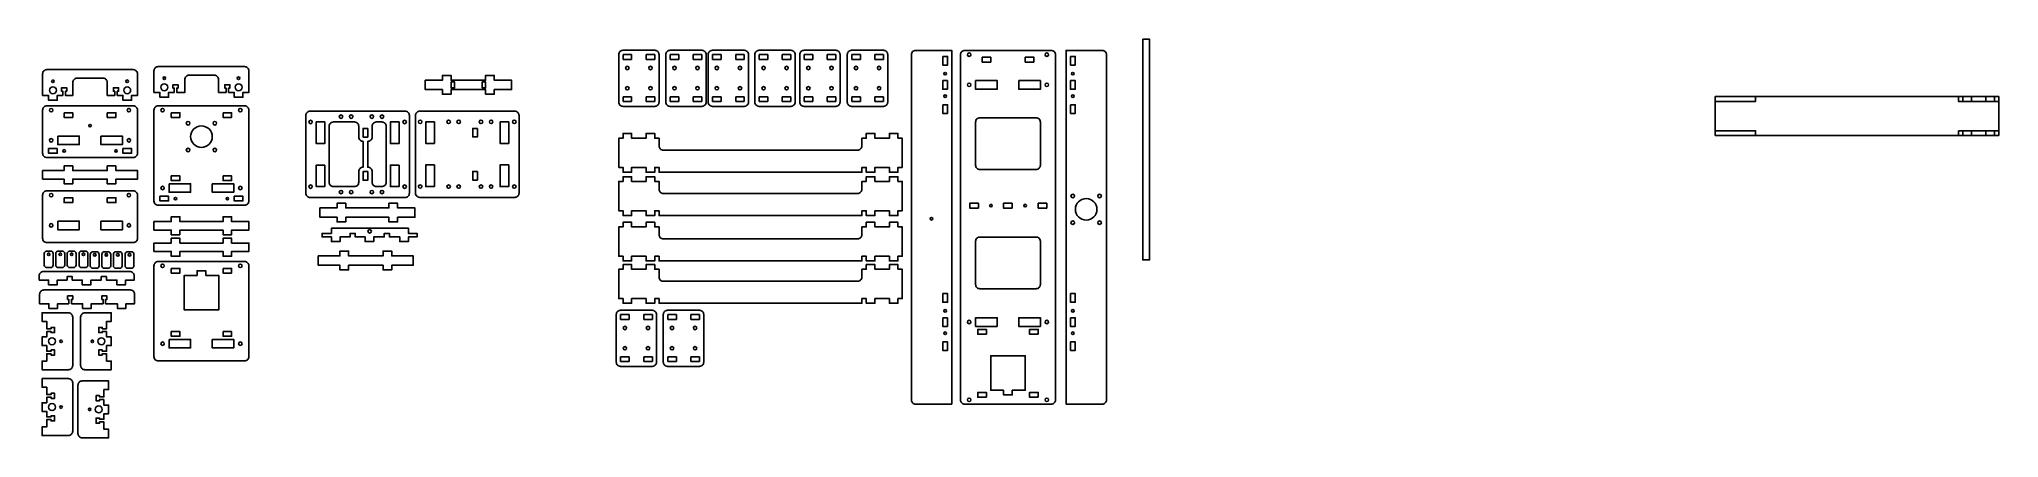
# Model space of a CAD drawing. Header units: millimetres. Extents: x 2956 to 5226, y 1909 to 2372.
import ezdxf

# ---------------------------------------------------------------- set-up
doc = ezdxf.new("R2010")
doc.units = ezdxf.units.MM

msp = doc.modelspace()

# ---------------------------------------------------------------- linework, layer by layer
at = {"color": 1}
for p, q in [((3632.3, 2353.8), (3632.3, 2348.3)), ((3642.3, 2353.8), (3632.3, 2353.8)), ((3632.3, 2348.3), (3642.3, 2348.3)), ((3642.3, 2348.3), (3642.3, 2353.8)), ((3659.1, 2353.8), (3659.1, 2348.3)), ((3669.1, 2353.8), (3659.1, 2353.8)), ((3659.1, 2348.3), (3669.1, 2348.3)), ((3669.1, 2348.3), (3669.1, 2353.8)), ((3686.9, 2353.8), (3686.9, 2348.3)), ((3696.9, 2353.8), (3686.9, 2353.8)), ((3686.9, 2348.3), (3696.9, 2348.3)), ((3696.9, 2348.3), (3696.9, 2353.8)), ((3713.6, 2353.8), (3713.6, 2348.3)), ((3723.6, 2353.8), (3713.6, 2353.8)), ((3713.6, 2348.3), (3723.6, 2348.3)), ((3723.6, 2348.3), (3723.6, 2353.8)), ((3736, 2353.8), (3736, 2348.3)), ((3746, 2353.8), (3736, 2353.8)), ((3736, 2348.3), (3746, 2348.3)), ((3746, 2348.3), (3746, 2353.8)), ((3762.8, 2353.8), (3762.8, 2348.3)), ((3772.8, 2353.8), (3762.8, 2353.8)), ((3762.8, 2348.3), (3772.8, 2348.3)), ((3772.8, 2348.3), (3772.8, 2353.8)), ((3790.1, 2353.8), (3790.1, 2348.3)), ((3800.1, 2353.8), (3790.1, 2353.8)), ((3790.1, 2348.3), (3800.1, 2348.3)), ((3800.1, 2348.3), (3800.1, 2353.8)), ((3816.8, 2353.8), (3816.8, 2348.3)), ((3826.8, 2353.8), (3816.8, 2353.8)), ((3816.8, 2348.3), (3826.8, 2348.3)), ((3826.8, 2348.3), (3826.8, 2353.8)), ((3842, 2353.8), (3842, 2348.3)), ((3852, 2353.8), (3842, 2353.8)), ((3842, 2348.3), (3852, 2348.3)), ((3852, 2348.3), (3852, 2353.8)), ((3868.8, 2353.8), (3868.8, 2348.3)), ((3878.8, 2353.8), (3868.8, 2353.8)), ((3868.8, 2348.3), (3878.8, 2348.3)), ((3878.8, 2348.3), (3878.8, 2353.8)), ((3897.2, 2353.8), (3897.2, 2348.3)), ((3907.2, 2353.8), (3897.2, 2353.8)), ((3897.2, 2348.3), (3907.2, 2348.3)), ((3907.2, 2348.3), (3907.2, 2353.8)), ((3923.9, 2353.8), (3923.9, 2348.3)), ((3933.9, 2353.8), (3923.9, 2353.8)), ((3923.9, 2348.3), (3933.9, 2348.3)), ((3933.9, 2348.3), (3933.9, 2353.8)), ((3632.3, 2304.8), (3632.3, 2299.3)), ((3642.3, 2304.8), (3632.3, 2304.8)), ((3632.3, 2299.3), (3642.3, 2299.3)), ((3642.3, 2299.3), (3642.3, 2304.8)), ((3659.1, 2304.8), (3659.1, 2299.3)), ((3669.1, 2304.8), (3659.1, 2304.8)), ((3659.1, 2299.3), (3669.1, 2299.3)), ((3669.1, 2299.3), (3669.1, 2304.8)), ((3686.9, 2304.8), (3686.9, 2299.3)), ((3696.9, 2304.8), (3686.9, 2304.8)), ((3686.9, 2299.3), (3696.9, 2299.3)), ((3696.9, 2299.3), (3696.9, 2304.8)), ((3713.6, 2304.8), (3713.6, 2299.3)), ((3723.6, 2304.8), (3713.6, 2304.8)), ((3713.6, 2299.3), (3723.6, 2299.3)), ((3723.6, 2299.3), (3723.6, 2304.8)), ((3736, 2304.8), (3736, 2299.3)), ((3746, 2304.8), (3736, 2304.8)), ((3736, 2299.3), (3746, 2299.3)), ((3746, 2299.3), (3746, 2304.8)), ((3762.8, 2304.8), (3762.8, 2299.3)), ((3772.8, 2304.8), (3762.8, 2304.8)), ((3762.8, 2299.3), (3772.8, 2299.3)), ((3772.8, 2299.3), (3772.8, 2304.8)), ((3790.1, 2304.8), (3790.1, 2299.3)), ((3800.1, 2304.8), (3790.1, 2304.8)), ((3790.1, 2299.3), (3800.1, 2299.3)), ((3800.1, 2299.3), (3800.1, 2304.8)), ((3816.8, 2304.8), (3816.8, 2299.3)), ((3826.8, 2304.8), (3816.8, 2304.8)), ((3816.8, 2299.3), (3826.8, 2299.3)), ((3826.8, 2299.3), (3826.8, 2304.8)), ((3842, 2304.8), (3842, 2299.3)), ((3852, 2304.8), (3842, 2304.8)), ((3842, 2299.3), (3852, 2299.3)), ((3852, 2299.3), (3852, 2304.8)), ((3868.8, 2304.8), (3868.8, 2299.3)), ((3878.8, 2304.8), (3868.8, 2304.8)), ((3868.8, 2299.3), (3878.8, 2299.3)), ((3878.8, 2299.3), (3878.8, 2304.8)), ((3897.2, 2304.8), (3897.2, 2299.3)), ((3907.2, 2304.8), (3897.2, 2304.8)), ((3897.2, 2299.3), (3907.2, 2299.3)), ((3907.2, 2299.3), (3907.2, 2304.8)), ((3923.9, 2304.8), (3923.9, 2299.3)), ((3933.9, 2304.8), (3923.9, 2304.8)), ((3923.9, 2299.3), (3933.9, 2299.3)), ((3933.9, 2299.3), (3933.9, 2304.8)), ((3629.5, 2052.3), (3629.5, 2046.8)), ((3639.5, 2052.3), (3629.5, 2052.3)), ((3629.5, 2046.8), (3639.5, 2046.8)), ((3639.5, 2046.8), (3639.5, 2052.3)), ((3656.3, 2052.3), (3656.3, 2046.8)), ((3666.3, 2052.3), (3656.3, 2052.3)), ((3656.3, 2046.8), (3666.3, 2046.8)), ((3666.3, 2046.8), (3666.3, 2052.3)), ((3684.1, 2052.3), (3684.1, 2046.8)), ((3694.1, 2052.3), (3684.1, 2052.3)), ((3684.1, 2046.8), (3694.1, 2046.8)), ((3694.1, 2046.8), (3694.1, 2052.3)), ((3710.8, 2052.3), (3710.8, 2046.8)), ((3720.8, 2052.3), (3710.8, 2052.3)), ((3710.8, 2046.8), (3720.8, 2046.8)), ((3720.8, 2046.8), (3720.8, 2052.3)), ((3629.5, 2003.3), (3629.5, 1997.8)), ((3639.5, 2003.3), (3629.5, 2003.3)), ((3629.5, 1997.8), (3639.5, 1997.8)), ((3639.5, 1997.8), (3639.5, 2003.3)), ((3656.3, 2003.3), (3656.3, 1997.8)), ((3666.3, 2003.3), (3656.3, 2003.3)), ((3656.3, 1997.8), (3666.3, 1997.8)), ((3666.3, 1997.8), (3666.3, 2003.3)), ((3684.1, 2003.3), (3684.1, 1997.8)), ((3694.1, 2003.3), (3684.1, 2003.3)), ((3684.1, 1997.8), (3694.1, 1997.8)), ((3694.1, 1997.8), (3694.1, 2003.3)), ((3710.8, 2003.3), (3710.8, 1997.8)), ((3720.8, 2003.3), (3710.8, 2003.3)), ((3710.8, 1997.8), (3720.8, 1997.8)), ((3720.8, 1997.8), (3720.8, 2003.3))]:
    msp.add_line(p, q, dxfattribs=at)
at = {"color": 2}
msp.add_lwpolyline([(4234.3, 2371.7), (4242.3, 2371.7), (4242.3, 2115.7), (4234.3, 2115.7)], close=True, dxfattribs=at)
msp.add_lwpolyline([(3163.8, 2319.3), (3163.8, 2309.9), (3172.5, 2309.9), (3172.5, 2314.9), (3171, 2314.9), (3171, 2318.9), (3177, 2318.9), (3177, 2314.9), (3175.5, 2314.9), (3175.5, 2309.9), (3182, 2309.9), (3182, 2304.4), (3192, 2304.4), (3192, 2309.9), (3199, 2309.9), (3199, 2334.9, 0.414214), (3194, 2339.9), (3094, 2339.9, 0.414214), (3089, 2334.9), (3089, 2309.9), (3096, 2309.9), (3096, 2304.4), (3106, 2304.4), (3106, 2309.9), (3112.5, 2309.9), (3112.5, 2314.9), (3111, 2314.9), (3111, 2318.9), (3117, 2318.9), (3117, 2314.9), (3115.5, 2314.9), (3115.5, 2309.9), (3124.8, 2309.9), (3124.8, 2309.9), (3124.8, 2324.9, -0.414214), (3129.8, 2329.9), (3158.8, 2329.9, -0.414214), (3163.8, 2324.9), (3163.8, 2309.9)], format="xyb")
at = {"color": 1}
for points in [[(3632.3, 2293.8, -0.414214), (3627.3, 2298.8), (3627.3, 2353.8, -0.414214), (3632.3, 2358.8), (3669, 2358.8, -0.414214), (3674, 2353.8), (3674, 2298.8, -0.414214), (3669, 2293.8)], [(3686.8, 2293.8, -0.414214), (3681.8, 2298.8), (3681.8, 2353.8, -0.414214), (3686.8, 2358.8), (3723.6, 2358.8, -0.414214), (3728.6, 2353.8), (3728.6, 2298.8, -0.414214), (3723.6, 2293.8)], [(3736, 2293.8, -0.414214), (3731, 2298.8), (3731, 2353.8, -0.414214), (3736, 2358.8), (3772.7, 2358.8, -0.414214), (3777.7, 2353.8), (3777.7, 2298.8, -0.414214), (3772.7, 2293.8)], [(3790, 2293.8, -0.414214), (3785, 2298.8), (3785, 2353.8, -0.414214), (3790, 2358.8), (3826.8, 2358.8, -0.414214), (3831.8, 2353.8), (3831.8, 2298.8, -0.414214), (3826.8, 2293.8)], [(3842, 2293.8, -0.414214), (3837, 2298.8), (3837, 2353.8, -0.414214), (3842, 2358.8), (3878.7, 2358.8, -0.414214), (3883.7, 2353.8), (3883.7, 2298.8, -0.414214), (3878.7, 2293.8)], [(3897.1, 2293.8, -0.414214), (3892.1, 2298.8), (3892.1, 2353.8, -0.414214), (3897.1, 2358.8), (3933.9, 2358.8, -0.414214), (3938.9, 2353.8), (3938.9, 2298.8, -0.414214), (3933.9, 2293.8)], [(3966.3, 2186), (3966.3, 2353.7, -0.414214), (3971.3, 2358.7), (4013.1, 2358.7), (4013.1, 2186), (4013.1, 1948.5), (3971.3, 1948.5, -0.414214), (3966.3, 1953.5)], [(4023.2, 2186), (4023.2, 2298.7), (4023.2, 2353.7, -0.414214), (4028.2, 2358.7), (4128.2, 2358.7, -0.414214), (4133.2, 2353.7), (4133.2, 2298.7), (4133.2, 2186), (4133.2, 2063.7), (4133.2, 1953.5, -0.414214), (4128.2, 1948.5), (4028.2, 1948.5, -0.414214), (4023.2, 1953.5), (4023.2, 2063.7)], [(4145.6, 2186), (4145.6, 2358.7), (4187.3, 2358.7, -0.414214), (4192.3, 2353.7), (4192.3, 2186), (4192.3, 1953.5, -0.414214), (4187.3, 1948.5), (4145.6, 1948.5)], [(4045.7, 2280.6), (4110.7, 2280.6, -0.414214), (4115.7, 2275.6), (4115.7, 2225.6, -0.414214), (4110.7, 2220.6), (4045.7, 2220.6, -0.414214), (4040.7, 2225.6), (4040.7, 2275.6, -0.414214)], [(3950.8, 2256.9), (3955.8, 2256.9), (3955.8, 2222.9), (3950.8, 2222.9), (3950.8, 2217.4), (3940.8, 2217.4), (3940.8, 2222.9), (3924.1, 2222.9), (3924.1, 2217.4), (3914.1, 2217.4), (3914.1, 2222.9), (3909, 2222.9), (3909, 2217.4), (3674, 2217.4), (3674, 2222.9), (3669.1, 2222.9), (3669.1, 2217.4), (3659.1, 2217.4), (3659.1, 2222.9), (3642.3, 2222.9), (3642.3, 2217.4), (3632.3, 2217.4), (3632.3, 2222.9), (3627.3, 2222.9), (3627.3, 2256.9), (3632.3, 2256.9), (3632.3, 2262.4), (3642.3, 2262.4), (3642.3, 2256.9), (3659.1, 2256.9), (3659.1, 2262.4), (3669.1, 2262.4), (3669.1, 2256.9), (3674, 2256.9), (3674, 2247.9, 0.414214), (3679, 2242.9), (3904, 2242.9, 0.414214), (3909, 2247.9), (3909, 2256.9), (3914.1, 2256.9), (3914.1, 2262.4), (3924.1, 2262.4), (3924.1, 2256.9), (3940.8, 2256.9), (3940.8, 2262.4), (3950.8, 2262.4)], [(3950.8, 2206.7), (3955.8, 2206.7), (3955.8, 2172.7), (3950.8, 2172.7), (3950.8, 2167.2), (3940.8, 2167.2), (3940.8, 2172.7), (3924.1, 2172.7), (3924.1, 2167.2), (3914.1, 2167.2), (3914.1, 2172.7), (3909, 2172.7), (3909, 2167.2), (3674, 2167.2), (3674, 2172.7), (3669.1, 2172.7), (3669.1, 2167.2), (3659.1, 2167.2), (3659.1, 2172.7), (3642.3, 2172.7), (3642.3, 2167.2), (3632.3, 2167.2), (3632.3, 2172.7), (3627.3, 2172.7), (3627.3, 2206.7), (3632.3, 2206.7), (3632.3, 2212.2), (3642.3, 2212.2), (3642.3, 2206.7), (3659.1, 2206.7), (3659.1, 2212.2), (3669.1, 2212.2), (3669.1, 2206.7), (3674, 2206.7), (3674, 2197.7, 0.414214), (3679, 2192.7), (3904, 2192.7, 0.414214), (3909, 2197.7), (3909, 2206.7), (3914.1, 2206.7), (3914.1, 2212.2), (3924.1, 2212.2), (3924.1, 2206.7), (3940.8, 2206.7), (3940.8, 2212.2), (3950.8, 2212.2)], [(3950.8, 2154), (3955.8, 2154), (3955.8, 2120), (3950.8, 2120), (3950.8, 2114.5), (3940.8, 2114.5), (3940.8, 2120), (3924.1, 2120), (3924.1, 2114.5), (3914.1, 2114.5), (3914.1, 2120), (3909, 2120), (3909, 2114.5), (3674, 2114.5), (3674, 2120), (3669.1, 2120), (3669.1, 2114.5), (3659.1, 2114.5), (3659.1, 2120), (3642.3, 2120), (3642.3, 2114.5), (3632.3, 2114.5), (3632.3, 2120), (3627.3, 2120), (3627.3, 2154), (3632.3, 2154), (3632.3, 2159.5), (3642.3, 2159.5), (3642.3, 2154), (3659.1, 2154), (3659.1, 2159.5), (3669.1, 2159.5), (3669.1, 2154), (3674, 2154), (3674, 2145, 0.414214), (3679, 2140), (3904, 2140, 0.414214), (3909, 2145), (3909, 2154), (3914.1, 2154), (3914.1, 2159.5), (3924.1, 2159.5), (3924.1, 2154), (3940.8, 2154), (3940.8, 2159.5), (3950.8, 2159.5)], [(4045.7, 2142.3), (4110.7, 2142.3, -0.414214), (4115.7, 2137.3), (4115.7, 2087.3, -0.414214), (4110.7, 2082.3), (4045.7, 2082.3, -0.414214), (4040.7, 2087.3), (4040.7, 2137.3, -0.414214)], [(3950.8, 2104.9), (3955.8, 2104.9), (3955.8, 2070.9), (3950.8, 2070.9), (3950.8, 2065.4), (3940.8, 2065.4), (3940.8, 2070.9), (3924.1, 2070.9), (3924.1, 2065.4), (3914.1, 2065.4), (3914.1, 2070.9), (3909, 2070.9), (3909, 2065.4), (3674, 2065.4), (3674, 2070.9), (3669.1, 2070.9), (3669.1, 2065.4), (3659.1, 2065.4), (3659.1, 2070.9), (3642.3, 2070.9), (3642.3, 2065.4), (3632.3, 2065.4), (3632.3, 2070.9), (3627.3, 2070.9), (3627.3, 2104.9), (3632.3, 2104.9), (3632.3, 2110.4), (3642.3, 2110.4), (3642.3, 2104.9), (3659.1, 2104.9), (3659.1, 2110.4), (3669.1, 2110.4), (3669.1, 2104.9), (3674, 2104.9), (3674, 2095.9, 0.414214), (3679, 2090.9), (3904, 2090.9, 0.414214), (3909, 2095.9), (3909, 2104.9), (3914.1, 2104.9), (3914.1, 2110.4), (3924.1, 2110.4), (3924.1, 2104.9), (3940.8, 2104.9), (3940.8, 2110.4), (3950.8, 2110.4)], [(3629.5, 1992.3, -0.414214), (3624.5, 1997.3), (3624.5, 2052.3, -0.414214), (3629.5, 2057.3), (3666.2, 2057.3, -0.414214), (3671.2, 2052.3), (3671.2, 1997.3, -0.414214), (3666.2, 1992.3)], [(3684, 1992.3, -0.414214), (3679, 1997.3), (3679, 2052.3, -0.414214), (3684, 2057.3), (3720.8, 2057.3, -0.414214), (3725.8, 2052.3), (3725.8, 1997.3, -0.414214), (3720.8, 1992.3)]]:
    msp.add_lwpolyline(points, format="xyb", close=True, dxfattribs=at)
for points in [[(4002.7, 2351.7), (4008.2, 2351.7), (4008.2, 2341.7), (4002.7, 2341.7), (4002.7, 2351.7)], [(4150.7, 2351.7), (4156.2, 2351.7), (4156.2, 2341.7), (4150.7, 2341.7), (4150.7, 2351.7)], [(3423.2, 2329.6), (3429.7, 2329.6), (3433.2, 2329.6), (3433.2, 2324.1), (3473.2, 2324.1), (3473.2, 2329.6), (3476.7, 2329.6), (3479.7, 2329.6), (3483.2, 2329.6), (3483.2, 2324.1), (3503.2, 2324.1), (3503.2, 2313.3), (3483.2, 2313.3), (3483.2, 2307.8), (3473.2, 2307.8), (3473.2, 2313.3), (3433.2, 2313.3), (3433.2, 2307.8), (3423.2, 2307.8), (3423.2, 2313.3), (3403.2, 2313.3), (3403.2, 2324.1), (3423.2, 2324.1), (3423.2, 2329.6), (3426.7, 2329.6)], [(4002.6, 2323.7), (4008.1, 2323.7), (4008.1, 2313.7), (4002.6, 2313.7), (4002.6, 2323.7)], [(4008.1, 2322.7), (4008.1, 2314.7)], [(4150.6, 2323.7), (4156.1, 2323.7), (4156.1, 2313.7), (4150.6, 2313.7), (4150.6, 2323.7)], [(4002.7, 2295.7), (4008.2, 2295.7), (4008.2, 2285.7), (4002.7, 2285.7), (4002.7, 2295.7)], [(4150.7, 2295.7), (4156.2, 2295.7), (4156.2, 2285.7), (4150.7, 2285.7), (4150.7, 2295.7)], [(5179.1, 2305.1), (5225.9, 2305.1)], [(4002.7, 2076.7), (4008.2, 2076.7), (4008.2, 2066.7), (4002.7, 2066.7), (4002.7, 2076.7)], [(4150.7, 2076.7), (4156.2, 2076.7), (4156.2, 2066.7), (4150.7, 2066.7), (4150.7, 2076.7)], [(4002.6, 2048.7), (4008.1, 2048.7), (4008.1, 2038.7), (4002.6, 2038.7), (4002.6, 2048.7)], [(4150.6, 2048.7), (4156.1, 2048.7), (4156.1, 2038.7), (4150.6, 2038.7), (4150.6, 2048.7)], [(4002.7, 2020.7), (4008.2, 2020.7), (4008.2, 2010.7), (4002.7, 2010.7), (4002.7, 2020.7)], [(4150.7, 2020.7), (4156.2, 2020.7), (4156.2, 2010.7), (4150.7, 2010.7), (4150.7, 2020.7)]]:
    msp.add_lwpolyline(points, dxfattribs=at)
for points in [[(4048.2, 2350.7), (4058.2, 2350.7), (4058.2, 2345.2), (4048.2, 2345.2)], [(4098.2, 2350.7), (4108.2, 2350.7), (4108.2, 2345.2), (4098.2, 2345.2)], [(3433.2, 2322.2), (3433.2, 2316.2), (3433.2, 2315.2), (3437.2, 2315.2), (3437.2, 2322.2)], [(3469.2, 2322.2), (3469.2, 2316.2), (3469.2, 2315.2), (3473.2, 2315.2), (3473.2, 2322.2)], [(4040.7, 2323.7), (4065.7, 2323.7), (4065.7, 2313.7), (4040.7, 2313.7)], [(4090.7, 2323.7), (4115.7, 2323.7), (4115.7, 2313.7), (4090.7, 2313.7)], [(4897.4, 2305.1), (4897.4, 2299.6), (4944.1, 2299.6), (4944.1, 2305.1)], [(5179.1, 2305.1), (5179.1, 2299.6), (5225.9, 2299.6), (5225.9, 2305.1)], [(4897.4, 2265.6), (4897.4, 2260.1), (4944.1, 2260.1), (4944.1, 2265.6)], [(5179.1, 2265.6), (5179.1, 2260.1), (5225.9, 2260.1), (5225.9, 2265.6)], [(4044, 2175.9), (4034, 2175.9), (4034, 2181.4), (4044, 2181.4)], [(4083, 2175.9), (4073, 2175.9), (4073, 2181.4), (4083, 2181.4)], [(4123.2, 2175.9), (4113.2, 2175.9), (4113.2, 2181.4), (4123.2, 2181.4)], [(4065.7, 2038.7), (4040.7, 2038.7), (4040.7, 2048.7), (4065.7, 2048.7)], [(4115.7, 2038.7), (4090.7, 2038.7), (4090.7, 2048.7), (4115.7, 2048.7)], [(4053.2, 2029.6), (4043.2, 2029.6), (4043.2, 2035.1), (4053.2, 2035.1)], [(4113.2, 2029.6), (4103.2, 2029.6), (4103.2, 2035.1), (4113.2, 2035.1)], [(4073.2, 1964.6), (4058.2, 1964.6), (4058.2, 2004.6), (4098.2, 2004.6), (4098.2, 1964.6), (4083.2, 1964.6), (4083.2, 1959.1), (4073.2, 1959.1)], [(4053.2, 1956.5), (4043.2, 1956.5), (4043.2, 1962), (4053.2, 1962)], [(4113.2, 1956.5), (4103.2, 1956.5), (4103.2, 1962), (4113.2, 1962)]]:
    msp.add_lwpolyline(points, close=True, dxfattribs=at)
for points in [[(2983.5, 2306.4), (2983.5, 2311.4), (2982, 2311.4), (2982, 2315.4), (2988, 2315.4), (2988, 2311.4), (2986.5, 2311.4), (2986.5, 2306.4), (2995, 2306.4), (2995, 2321.4, -0.414214), (3000, 2326.4), (3030, 2326.4, -0.414214), (3035, 2321.4), (3035, 2306.4), (3043.5, 2306.4), (3043.5, 2311.4), (3042, 2311.4), (3042, 2315.4), (3048, 2315.4), (3048, 2311.4), (3046.5, 2311.4), (3046.5, 2306.4), (3053, 2306.4), (3053, 2300.9), (3063, 2300.9), (3063, 2306.4), (3070, 2306.4), (3070, 2331.4, 0.414214), (3065, 2336.4), (2965, 2336.4, 0.414214), (2960, 2331.4), (2960, 2306.4), (2967, 2306.4), (2967, 2300.9), (2977, 2300.9), (2977, 2306.4)], [(2960, 2289.4), (2960, 2239.4, 0.414214), (2965, 2234.4), (3065, 2234.4, 0.414214), (3070, 2239.4), (3070, 2289.4, 0.414214), (3065, 2294.4), (2965, 2294.4, 0.414214)], [(3094, 2294.4), (3194, 2294.4, -0.414214), (3199, 2289.4), (3199, 2184.1, -0.414214), (3194, 2179.1), (3094, 2179.1, -0.414214), (3089, 2184.1), (3089, 2289.4, -0.414214)], [(2960, 2190.8), (2960, 2140.8, 0.414214), (2965, 2135.8), (3065, 2135.8, 0.414214), (3070, 2140.8), (3070, 2190.8, 0.414214), (3065, 2195.8), (2965, 2195.8, 0.414214)], [(2962, 2109.8), (2962, 2123, -0.414214), (2965, 2126), (2969.2, 2126, -0.414214), (2972.2, 2123), (2972.2, 2109.8, -0.414214), (2969.2, 2106.8), (2965, 2106.8, -0.414214)], [(2975.3, 2109.8), (2975.3, 2123, -0.414214), (2978.3, 2126), (2982.6, 2126, -0.414214), (2985.6, 2123), (2985.6, 2109.8, -0.414214), (2982.6, 2106.8), (2978.3, 2106.8, -0.414214)], [(2988.6, 2109.8), (2988.6, 2123, -0.414214), (2991.6, 2126), (2995.8, 2126, -0.414214), (2998.8, 2123), (2998.8, 2109.8, -0.414214), (2995.8, 2106.8), (2991.6, 2106.8, -0.414214)], [(3002.3, 2109.8), (3002.3, 2123, -0.414214), (3005.3, 2126), (3009.5, 2126, -0.414214), (3012.5, 2123), (3012.5, 2109.8, -0.414214), (3009.5, 2106.8), (3005.3, 2106.8, -0.414214)], [(3015.3, 2109), (3015.3, 2122.2, -0.414214), (3018.3, 2125.2), (3022.5, 2125.2, -0.414214), (3025.5, 2122.2), (3025.5, 2109, -0.414214), (3022.5, 2106), (3018.3, 2106, -0.414214)], [(3028.7, 2109), (3028.7, 2122.2, -0.414214), (3031.7, 2125.2), (3035.9, 2125.2, -0.414214), (3038.9, 2122.2), (3038.9, 2109, -0.414214), (3035.9, 2106), (3031.7, 2106, -0.414214)], [(3042, 2109), (3042, 2122.2, -0.414214), (3045, 2125.2), (3049.2, 2125.2, -0.414214), (3052.2, 2122.2), (3052.2, 2109, -0.414214), (3049.2, 2106), (3045, 2106, -0.414214)], [(3055.6, 2109), (3055.6, 2122.2, -0.414214), (3058.6, 2125.2), (3062.8, 2125.2, -0.414214), (3065.8, 2122.2), (3065.8, 2109, -0.414214), (3062.8, 2106), (3058.6, 2106, -0.414214)], [(3094, 2113.9), (3194, 2113.9, -0.414214), (3199, 2108.9), (3199, 2003.6, -0.414214), (3194, 1998.6), (3094, 1998.6, -0.414214), (3089, 2003.6), (3089, 2108.9, -0.414214)], [(2994.4, 2092.4), (3005.9, 2092.4), (3005.9, 2086.9), (3015.9, 2086.9), (3015.9, 2092.4), (3028, 2092.4), (3028, 2096.4), (3034, 2096.4), (3034, 2092.4), (3046.1, 2092.4), (3046.1, 2086.9), (3056.1, 2086.9), (3056.1, 2092.4), (3066.1, 2092.4), (3066.1, 2097.4, 0.414964), (3061.1, 2102.4), (2961.1, 2102.4, 0.414387), (2956.1, 2097.4), (2956.1, 2092.4), (2966.9, 2092.4), (2966.9, 2086.9), (2976.9, 2086.9), (2976.9, 2092.4), (2988.4, 2092.4), (2988.4, 2096.4), (2994.4, 2096.4)], [(2993.4, 2064.9), (2993.4, 2069.9), (2994.9, 2069.9), (2994.9, 2073.9), (2988.9, 2073.9), (2988.9, 2069.9), (2990.4, 2069.9), (2990.4, 2064.9), (2977.4, 2064.9), (2977.4, 2059.4), (2967.4, 2059.4), (2967.4, 2064.9), (2956.6, 2064.9), (2956.6, 2075.9, -0.414791), (2961.6, 2080.9), (3061.6, 2080.9, -0.414214), (3066.6, 2075.9), (3066.6, 2064.9), (3056.6, 2064.9), (3056.6, 2059.4), (3046.6, 2059.4), (3046.6, 2064.9), (3033, 2064.9), (3033, 2069.9), (3034.5, 2069.9), (3034.5, 2073.9), (3028.5, 2073.9), (3028.5, 2069.9), (3030, 2069.9), (3030, 2064.9), (3016.4, 2064.9), (3016.4, 2059.4), (3006.4, 2059.4), (3006.4, 2064.9)], [(2964.9, 2032.9), (2964.9, 2026.4), (2959.4, 2026.4), (2959.4, 2016.4), (2964.9, 2016.4), (2964.9, 2009.9), (2969.9, 2009.9), (2969.9, 2011.4), (2973.9, 2011.4), (2973.9, 2005.4), (2969.9, 2005.4), (2969.9, 2006.9), (2964.9, 2006.9), (2964.9, 1998.4), (2959.4, 1998.4), (2959.4, 1988.4), (2964.9, 1988.4), (2989.9, 1988.4, 0.414214), (2994.9, 1993.4), (2994.9, 2028.4), (2994.9, 2049.4, 0.414214), (2989.9, 2054.4), (2964.9, 2054.4), (2959.4, 2054.4), (2959.4, 2044.4), (2964.9, 2044.4), (2964.9, 2035.9), (2969.9, 2035.9), (2969.9, 2037.4), (2973.9, 2037.4), (2973.9, 2031.4), (2969.9, 2031.4), (2969.9, 2032.9)], [(3034.1, 2032.9), (3034.1, 2026.4), (3039.6, 2026.4), (3039.6, 2016.4), (3034.1, 2016.4), (3034.1, 2009.9), (3029.1, 2009.9), (3029.1, 2011.4), (3025.1, 2011.4), (3025.1, 2005.4), (3029.1, 2005.4), (3029.1, 2006.9), (3034.1, 2006.9), (3034.1, 1998.4), (3039.6, 1998.4), (3039.6, 1988.4), (3034.1, 1988.4), (3009.1, 1988.4, -0.414214), (3004.1, 1993.4), (3004.1, 2028.4), (3004.1, 2049.4, -0.414214), (3009.1, 2054.4), (3034.1, 2054.4), (3039.6, 2054.4), (3039.6, 2044.4), (3034.1, 2044.4), (3034.1, 2035.9), (3029.1, 2035.9), (3029.1, 2037.4), (3025.1, 2037.4), (3025.1, 2031.4), (3029.1, 2031.4), (3029.1, 2032.9)], [(2964.9, 1956.6), (2964.9, 1950.1), (2959.4, 1950.1), (2959.4, 1940.1), (2964.9, 1940.1), (2964.9, 1933.6), (2969.9, 1933.6), (2969.9, 1935.1), (2973.9, 1935.1), (2973.9, 1929.1), (2969.9, 1929.1), (2969.9, 1930.6), (2964.9, 1930.6), (2964.9, 1922.1), (2959.4, 1922.1), (2959.4, 1912.1), (2964.9, 1912.1), (2989.9, 1912.1, 0.414214), (2994.9, 1917.1), (2994.9, 1952.1), (2994.9, 1973.1, 0.414214), (2989.9, 1978.1), (2964.9, 1978.1), (2959.4, 1978.1), (2959.4, 1968.1), (2964.9, 1968.1), (2964.9, 1959.6), (2969.9, 1959.6), (2969.9, 1961.1), (2973.9, 1961.1), (2973.9, 1955.1), (2969.9, 1955.1), (2969.9, 1956.6)], [(3031, 1953.9), (3031, 1947.4), (3036.5, 1947.4), (3036.5, 1937.4), (3031, 1937.4), (3031, 1930.9), (3026, 1930.9), (3026, 1932.4), (3022, 1932.4), (3022, 1926.4), (3026, 1926.4), (3026, 1927.9), (3031, 1927.9), (3031, 1919.4), (3036.5, 1919.4), (3036.5, 1909.4), (3031, 1909.4), (3006, 1909.4, -0.414214), (3001, 1914.4), (3001, 1949.4), (3001, 1970.4, -0.414214), (3006, 1975.4), (3031, 1975.4), (3036.5, 1975.4), (3036.5, 1965.4), (3031, 1965.4), (3031, 1956.9), (3026, 1956.9), (3026, 1958.4), (3022, 1958.4), (3022, 1952.4), (3026, 1952.4), (3026, 1953.9)]]:
    msp.add_lwpolyline(points, format="xyb", close=True)
for points in [[(3163.8, 2309.9), (3172.5, 2309.9)], [(2985, 2224.8), (2991.5, 2224.8), (2995, 2224.8), (2995, 2219.3), (3035, 2219.3), (3035, 2224.8), (3038.5, 2224.8), (3041.5, 2224.8), (3045, 2224.8), (3045, 2219.3), (3070, 2219.3), (3070, 2209.5), (3045, 2209.5), (3045, 2204), (3035, 2204), (3035, 2209.5), (2995, 2209.5), (2995, 2204), (2985, 2204), (2985, 2209.5), (2960, 2209.5), (2960, 2219.3), (2985, 2219.3), (2985, 2224.8), (2988.5, 2224.8)], [(3109, 2165.7), (3119, 2165.7), (3119, 2165.7), (3119, 2160.2), (3169, 2160.2), (3169, 2165.7), (3169, 2165.7), (3170.5, 2165.7), (3179, 2165.7), (3179, 2160.2), (3199, 2160.2), (3199, 2150.4), (3179, 2150.4), (3179, 2144.9), (3169, 2144.9), (3169, 2150.4), (3119, 2150.4), (3119, 2144.9), (3109, 2144.9), (3109, 2150.4), (3089, 2150.4), (3089, 2160.2), (3109, 2160.2), (3109, 2165.7), (3117.5, 2165.7)], [(3109, 2140.8), (3119, 2140.8), (3119, 2140.8), (3119, 2135.3), (3169, 2135.3), (3169, 2140.8), (3169, 2140.8), (3170.5, 2140.8), (3179, 2140.8), (3179, 2135.3), (3199, 2135.3), (3199, 2125.5), (3179, 2125.5), (3179, 2120), (3169, 2120), (3169, 2125.5), (3119, 2125.5), (3119, 2120), (3109, 2120), (3109, 2125.5), (3089, 2125.5), (3089, 2135.3), (3109, 2135.3), (3109, 2140.8), (3117.5, 2140.8)], [(2964.9, 2032.9), (2964.9, 2026.4)], [(3034.1, 2032.9), (3034.1, 2026.4)], [(2964.9, 1956.6), (2964.9, 1950.1)], [(3031, 1953.9), (3031, 1947.4)]]:
    msp.add_lwpolyline(points)
for points in [[(5225.9, 2305.1), (4897.4, 2305.1), (4897.4, 2260.1), (5225.9, 2260.1)], [(5184.1, 2299.6), (5184.1, 2305.1), (5194.1, 2305.1), (5194.1, 2299.6)], [(5210.9, 2299.6), (5210.9, 2305.1), (5220.9, 2305.1), (5220.9, 2299.6)], [(2985, 2286.4), (2995, 2286.4), (2995, 2280.9), (2985, 2280.9)], [(3035, 2286.4), (3045, 2286.4), (3045, 2280.9), (3035, 2280.9)], [(3109, 2286.4), (3119, 2286.4), (3119, 2280.9), (3109, 2280.9)], [(3169, 2286.4), (3179, 2286.4), (3179, 2280.9), (3169, 2280.9)], [(2977.5, 2259.4), (3002.5, 2259.4), (3002.5, 2249.4), (2977.5, 2249.4)], [(3027.5, 2259.4), (3052.5, 2259.4), (3052.5, 2249.4), (3027.5, 2249.4)], [(5184.1, 2260.1), (5184.1, 2265.6), (5194.1, 2265.6), (5194.1, 2260.1)], [(5210.9, 2260.1), (5210.9, 2265.6), (5220.9, 2265.6), (5220.9, 2260.1)], [(2967, 2244.9), (2977, 2244.9), (2977, 2239.4), (2967, 2239.4)], [(3053, 2244.9), (3063, 2244.9), (3063, 2239.4), (3053, 2239.4)], [(3106.5, 2204.1), (3131.5, 2204.1), (3131.5, 2194.1), (3106.5, 2194.1)], [(3109, 2213.2), (3119, 2213.2), (3119, 2207.7), (3109, 2207.7)], [(3156.5, 2204.1), (3181.5, 2204.1), (3181.5, 2194.1), (3156.5, 2194.1)], [(3169, 2213.2), (3179, 2213.2), (3179, 2207.7), (3169, 2207.7)], [(2985, 2187.8), (2995, 2187.8), (2995, 2182.3), (2985, 2182.3)], [(3035, 2187.8), (3045, 2187.8), (3045, 2182.3), (3035, 2182.3)], [(3096, 2189.6), (3106, 2189.6), (3106, 2184.1), (3096, 2184.1)], [(3096, 2189.6), (3106, 2189.6), (3106, 2184.1), (3096, 2184.1)], [(3182, 2189.6), (3192, 2189.6), (3192, 2184.1), (3182, 2184.1)], [(3182, 2189.6), (3192, 2189.6), (3192, 2184.1), (3182, 2184.1)], [(2977.5, 2160.8), (3002.5, 2160.8), (3002.5, 2150.8), (2977.5, 2150.8)], [(3027.5, 2160.8), (3052.5, 2160.8), (3052.5, 2150.8), (3027.5, 2150.8)], [(3109, 2105.9), (3119, 2105.9), (3119, 2100.4), (3109, 2100.4)], [(3149, 2097.7), (3164, 2097.7), (3164, 2057.7), (3124, 2057.7), (3124, 2097.7), (3139, 2097.7), (3139, 2103.2), (3149, 2103.2)], [(3169, 2105.9), (3179, 2105.9), (3179, 2100.4), (3169, 2100.4)], [(3106.5, 2023.6), (3131.5, 2023.6), (3131.5, 2013.6), (3106.5, 2013.6)], [(3109, 2032.7), (3119, 2032.7), (3119, 2027.2), (3109, 2027.2)], [(3156.5, 2023.6), (3181.5, 2023.6), (3181.5, 2013.6), (3156.5, 2013.6)], [(3169, 2032.7), (3179, 2032.7), (3179, 2027.2), (3169, 2027.2)]]:
    msp.add_lwpolyline(points, close=True)
at = {"color": 5}
for points in [[(3384.9, 2283.2), (3384.9, 2193.2, -0.414214), (3379.9, 2188.2), (3269.9, 2188.2, -0.414214), (3264.9, 2193.2), (3264.9, 2283.2, -0.414214), (3269.9, 2288.2), (3379.9, 2288.2, -0.414214)], [(3321.2, 2275.7, -0.414214), (3326.2, 2270.7), (3326.2, 2258.2, 0.414214), (3331.2, 2253.2), (3331.2, 2253.2), (3331.2, 2223.2), (3331.2, 2223.2, 0.414214), (3326.2, 2218.2), (3326.2, 2205.7, -0.414214), (3321.2, 2200.7), (3296.9, 2200.7, -0.414214), (3291.9, 2205.7), (3291.9, 2270.7, -0.414214), (3296.9, 2275.7)], [(3341.7, 2205.7, 0.414214), (3346.7, 2200.7), (3352.9, 2200.7, 0.414214), (3357.9, 2205.7), (3357.9, 2270.7, 0.414214), (3352.9, 2275.7), (3346.7, 2275.7, 0.414214), (3341.7, 2270.7), (3341.7, 2258.2, -0.414214), (3336.7, 2253.2), (3336.7, 2253.2), (3336.7, 2223.2), (3336.7, 2223.2, -0.414214), (3341.7, 2218.2)], [(3511.9, 2283.3), (3511.9, 2193.3, -0.414214), (3506.9, 2188.3), (3396.9, 2188.3, -0.414214), (3391.9, 2193.3), (3391.9, 2283.3, -0.414214), (3396.9, 2288.3), (3506.9, 2288.3, -0.414214)]]:
    msp.add_lwpolyline(points, format="xyb", close=True, dxfattribs=at)
for points in [[(3286.9, 2275.7), (3286.9, 2250.7), (3276.9, 2250.7), (3276.9, 2275.7)], [(3372.9, 2275.7), (3372.9, 2250.7), (3362.9, 2250.7), (3362.9, 2275.7)], [(3413.9, 2275.8), (3413.9, 2250.8), (3403.9, 2250.8), (3403.9, 2275.8)], [(3499.9, 2275.8), (3499.9, 2250.8), (3489.9, 2250.8), (3489.9, 2275.8)], [(3336.7, 2268.2), (3336.7, 2258.2), (3331.2, 2258.2), (3331.2, 2268.2)], [(3463.7, 2268.3), (3463.7, 2258.3), (3458.2, 2258.3), (3458.2, 2268.3)], [(3286.9, 2225.7), (3286.9, 2200.7), (3276.9, 2200.7), (3276.9, 2225.7)], [(3372.9, 2225.7), (3372.9, 2200.7), (3362.9, 2200.7), (3362.9, 2225.7)], [(3413.9, 2225.8), (3413.9, 2200.8), (3403.9, 2200.8), (3403.9, 2225.8)], [(3499.9, 2225.8), (3499.9, 2200.8), (3489.9, 2200.8), (3489.9, 2225.8)], [(3336.7, 2218.2), (3336.7, 2208.2), (3331.2, 2208.2), (3331.2, 2218.2)], [(3463.7, 2218.3), (3463.7, 2208.3), (3458.2, 2208.3), (3458.2, 2218.3)], [(3294.6, 2142.4), (3283.8, 2142.4), (3283.8, 2146.4), (3294.6, 2146.4), (3294.6, 2152.4), (3383.8, 2152.4), (3383.8, 2146.4), (3393.8, 2146.4), (3393.8, 2142.4), (3383.8, 2142.4), (3383.8, 2136.9), (3373.8, 2136.9), (3373.8, 2142.4), (3361.7, 2142.4), (3361.7, 2146.4), (3355.7, 2146.4), (3355.7, 2142.4), (3343.6, 2142.4), (3343.6, 2136.9), (3333.6, 2136.9), (3333.6, 2142.4), (3322.1, 2142.4), (3322.1, 2146.4), (3316.1, 2146.4), (3316.1, 2142.4), (3304.6, 2142.4), (3304.6, 2136.9), (3294.6, 2136.9)]]:
    msp.add_lwpolyline(points, close=True, dxfattribs=at)
for points in [[(3291.9, 2288.2), (3331.2, 2288.2)], [(3336.7, 2288.2), (3357.9, 2288.2)], [(3384.9, 2250.7), (3384.9, 2225.7)], [(3391.2, 2175), (3391.2, 2165.2), (3371.2, 2165.2), (3371.2, 2159.7), (3361.2, 2159.7), (3361.2, 2165.2), (3311.2, 2165.2), (3311.2, 2159.7), (3301.2, 2159.7), (3301.2, 2165.2), (3281.2, 2165.2), (3281.2, 2176), (3301.2, 2176), (3301.2, 2181.5), (3311.2, 2181.5), (3311.2, 2176), (3361.2, 2176), (3361.2, 2181.5), (3362.7, 2181.5), (3371.2, 2181.5), (3371.2, 2176), (3391.2, 2176), (3391.2, 2165.2)], [(3389.4, 2119.4), (3389.4, 2109.6), (3364.4, 2109.6), (3364.4, 2104.1), (3354.4, 2104.1), (3354.4, 2109.6), (3314.4, 2109.6), (3314.4, 2104.1), (3304.4, 2104.1), (3304.4, 2109.6), (3279.4, 2109.6), (3279.4, 2120.4), (3304.4, 2120.4), (3304.4, 2125.9), (3310.9, 2125.9), (3314.4, 2125.9), (3314.4, 2120.4), (3354.4, 2120.4), (3354.4, 2125.9), (3357.9, 2125.9), (3360.9, 2125.9), (3364.4, 2125.9), (3364.4, 2120.4), (3389.4, 2120.4), (3389.4, 2109.6)]]:
    msp.add_lwpolyline(points, dxfattribs=at)
at = {"color": 1}
for centre, radius in [((3637.3, 2338.3), 2), ((3664.1, 2338.3), 2), ((3691.9, 2338.3), 2), ((3718.6, 2338.3), 2), ((3741, 2338.3), 2), ((3767.8, 2338.3), 2), ((3795.1, 2338.3), 2), ((3821.8, 2338.3), 2), ((3847, 2338.3), 2), ((3873.8, 2338.3), 2), ((3902.2, 2338.3), 2), ((3928.9, 2338.3), 2), ((4033.2, 2353.7), 2), ((4033.2, 2353.7), 2), ((4123.2, 2353.7), 2), ((3637.3, 2314.8), 2), ((3664.1, 2314.8), 2), ((3691.9, 2314.8), 2), ((3718.6, 2314.8), 2), ((3741, 2314.8), 2), ((3767.8, 2314.8), 2), ((3795.1, 2314.8), 2), ((3821.8, 2314.8), 2), ((3847, 2314.8), 2), ((3873.8, 2314.8), 2), ((3902.2, 2314.8), 2), ((3928.9, 2314.8), 2), ((4005.5, 2331.7), 1.5), ((4033.2, 2318.7), 2), ((4123.2, 2318.7), 2), ((4153.3, 2331.7), 1.5), ((4005.5, 2305.7), 1.5), ((4153.3, 2305.7), 1.5), ((4058.5, 2178.7), 1.5), ((4098.1, 2178.7), 1.5), ((4153.3, 2189.9), 2.1), ((4168.8, 2174.4), 12.5), ((4184.3, 2189.9), 2.1), ((3989.7, 2163.5), 1.5), ((4153.3, 2158.9), 2.1), ((4184.3, 2158.9), 2.1), ((4005.5, 2056.7), 1.5), ((4033.2, 2043.7), 2), ((4123.2, 2043.7), 2), ((4153.3, 2056.7), 1.5), ((3634.5, 2036.8), 2), ((3661.3, 2036.8), 2), ((3689.1, 2036.8), 2), ((3715.8, 2036.8), 2), ((4005.5, 2030.7), 1.5), ((4153.3, 2030.7), 1.5), ((3634.5, 2013.3), 2), ((3661.3, 2013.3), 2), ((3689.1, 2013.3), 2), ((3715.8, 2013.3), 2), ((4033.2, 1953.5), 2), ((4123.2, 1953.5), 2)]:
    msp.add_circle(centre, radius, dxfattribs=at)
for centre, radius in [((2972, 2312.4), 4), ((2972, 2322.9), 1.5), ((3058, 2312.4), 4), ((3058, 2322.9), 1.5), ((3101, 2315.9), 4), ((3101, 2326.4), 1.5), ((3187, 2315.9), 4), ((3187, 2326.4), 1.5), ((2970, 2289.4), 2), ((2970, 2289.4), 2), ((3015, 2271.4), 1.5), ((3060, 2289.4), 2), ((3099, 2289.4), 2), ((3128.5, 2274.2), 2.1), ((3144, 2258.7), 12.5), ((3159.5, 2274.2), 2.1), ((3189, 2289.4), 2), ((2970, 2254.4), 2), ((3060, 2254.4), 2), ((2985, 2242.1), 1.5), ((3045, 2242.1), 1.5), ((3128.5, 2243.2), 2.1), ((3159.5, 2243.2), 2.1), ((2970, 2190.8), 2), ((2970, 2190.8), 2), ((3060, 2190.8), 2), ((3099, 2199.1), 2), ((3114, 2186.8), 1.5), ((3114, 2186.8), 1.5), ((3174, 2186.8), 1.5), ((3174, 2186.8), 1.5), ((3189, 2199.1), 2), ((2970, 2155.8), 2), ((3060, 2155.8), 2), ((2967.1, 2122.3), 1.5), ((2980.5, 2122.3), 1.5), ((2993.7, 2122.3), 1.5), ((3007.4, 2122.3), 1.5), ((3020.4, 2121.6), 1.5), ((3033.8, 2121.6), 1.5), ((3047.1, 2121.6), 1.5), ((3060.7, 2121.6), 1.5), ((3099, 2108.9), 2), ((3189, 2108.9), 2), ((2970.9, 2021.4), 4), ((2981.4, 2021.4), 1.5), ((3017.6, 2021.4), 1.5), ((3028.1, 2021.4), 4), ((3099, 2018.6), 2), ((3189, 2018.6), 2), ((2970.9, 1945.1), 4), ((2981.4, 1945.1), 1.5), ((3014.5, 1942.4), 1.5), ((3025, 1942.4), 4)]:
    msp.add_circle(centre, radius)
at = {"color": 5}
for centre in [(3270.4, 2275.7), (3305.7, 2281.9), (3317.4, 2281.9), (3341.4, 2281.9), (3353.1, 2281.9), (3379.4, 2275.7), (3397.4, 2275.8), (3430.3, 2275.8), (3442, 2275.8), (3467.8, 2275.8), (3479.5, 2275.8), (3506.4, 2275.8), (3270.4, 2200.7), (3379.4, 2200.7), (3397.4, 2200.8), (3430.3, 2200.8), (3442, 2200.8), (3467.8, 2200.8), (3479.5, 2200.8), (3506.4, 2200.8), (3305.7, 2194.4), (3317.4, 2194.4), (3341.4, 2194.4), (3353.1, 2194.4), (3338.8, 2148.9)]:
    msp.add_circle(centre, 2, dxfattribs=at)

doc.saveas('drawing.dxf')
